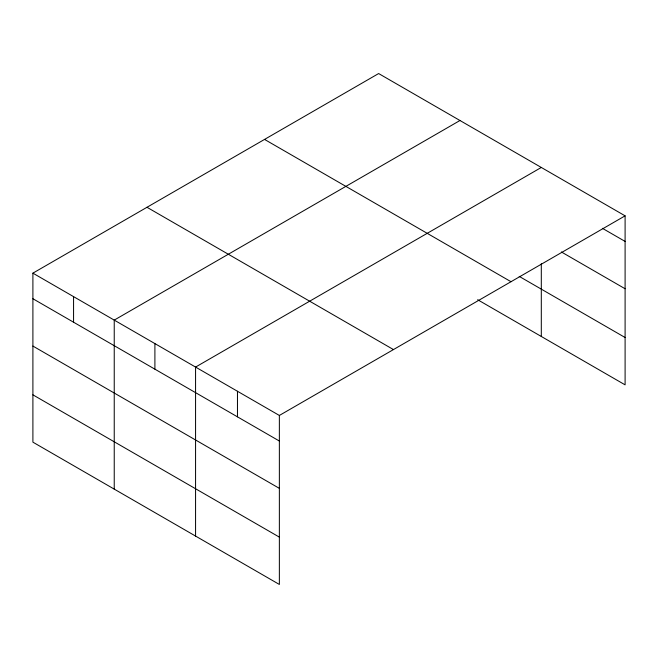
<?xml version="1.0" encoding="UTF-8"?>
<svg xmlns="http://www.w3.org/2000/svg" width="658" height="658" viewBox="0 0 658 658"><rect width="100%" height="100%" fill="white"/><g stroke="black" fill="none" stroke-linecap="round" stroke-linejoin="round"><path stroke-width="0.99" d="M477.65 299.719L625.1 384.848L625.1 215.84L378.638 73.548L32.9 273.152L32.9 442.16L279.362 584.452L279.362 415.453L32.9 273.152M459.967 120.504L114.237 320.109L114.237 489.116M541.304 167.461L195.566 367.074L195.566 536.073M279.362 415.453L625.1 215.84M602.407 228.318L625.1 241.42M561.381 251.965L625.1 288.755M519.203 276.376L625.1 337.513M264.541 139.414L511.011 281.714M146.989 207.286L393.459 349.579M32.9 298.732L279.362 441.033M32.9 346.067L279.362 488.359M32.9 394.833L279.362 537.125M541.304 263.735L541.304 336.468M237.464 391.263L237.464 416.843M154.901 343.591L154.901 369.171M73.564 296.635L73.564 322.214"/></g></svg>
